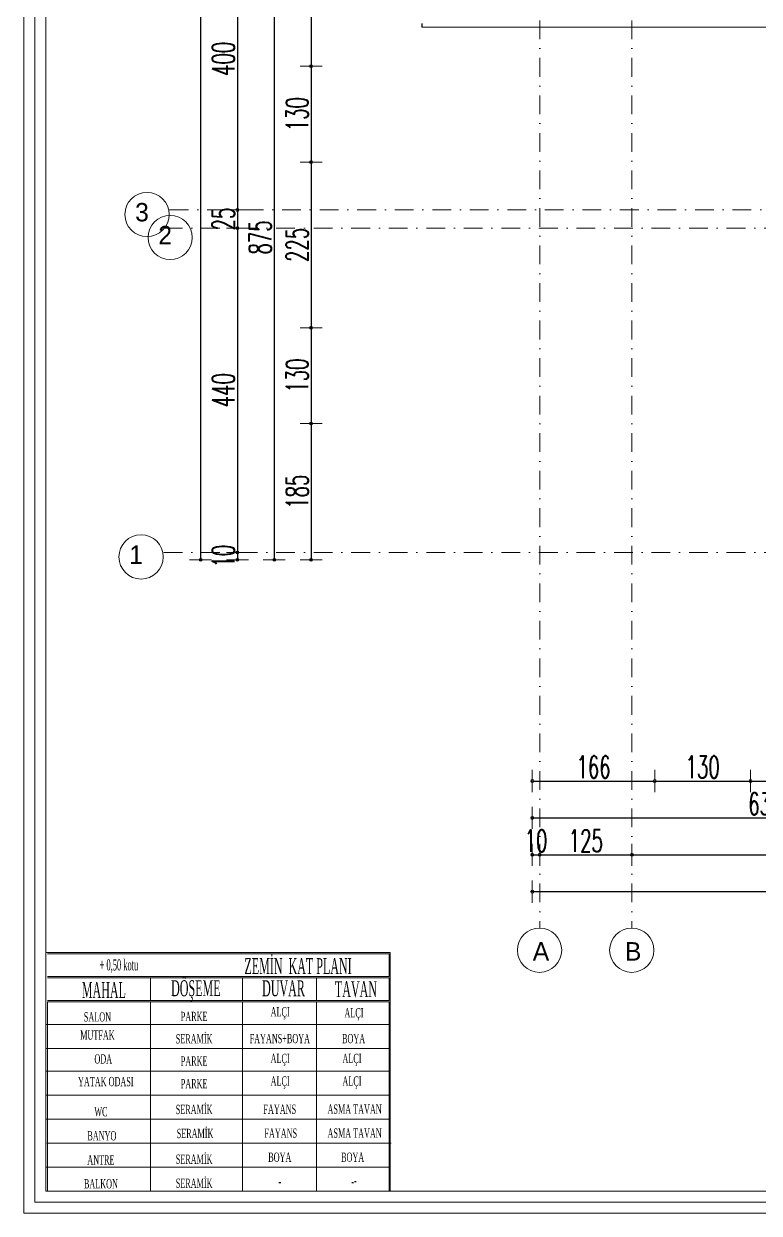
# Model space of a CAD drawing. Header units: millimetres. Extents: x -16104 to 67872, y -88009 to 12107.
# Drawn here: x 6700 to 7697, y -8330 to -6717 of the extents above; entities that cross this region are included whole.
import ezdxf

# ---------------------------------------------------------------- set-up
doc = ezdxf.new("R2010")
doc.units = ezdxf.units.MM
doc.linetypes.add('ACAD_ISO07W100', pattern=[3, 0, -3])
doc.linetypes.add('DASHDOTX2', pattern=[50.8, 25.4, -12.7, 0, -12.7])
doc.layers.get('0').update_dxf_attribs({"color": 241})
for name, color, linetype, lineweight in [('0.3', 114, 'Continuous', 5), ('AKS', 1, 'ACAD_ISO07W100', 5), ('akslar', 144, 'Continuous', 20), ('c05', 32, 'Continuous', 13), ('OLCU', 54, 'Continuous', 13), ('ÖLÇÜ', 252, 'Continuous', 20)]:
    doc.layers.add(name, color=color, linetype=linetype, lineweight=lineweight)
doc.styles.add('DIM', font='Txttw.shx', dxfattribs={"width": 0.6})
doc.styles.add('OLCUIC', font='ROMANS.SHX', dxfattribs={"width": 0.5})
doc.dimstyles.new('50', dxfattribs={"dimscale": 0, "dimtxt": 30, "dimasz": 1, "dimexe": 0, "dimexo": 2, "dimgap": 4, "dimtad": 1, "dimdec": 0, "dimzin": 0, "dimdsep": 46, "dimtxsty": 'DIM', "dimblk1": 'DOT', "dimblk2": 'DOT', "dimsah": 1, "dimcen": 1.5, "dimdle": 3, "dimse1": 1, "dimse2": 1, "dimclrd": 256, "dimclre": 9, "dimclrt": 256, "dimadec": 0, "dimazin": 0, "dimtfac": 0.24, "dimtdec": 0, "dimtix": 1, "dimtmove": 2, "dimatfit": 3, "dimldrblk": 'DOT', "dimfxl": 0, "dimtolj": 1, "dimtzin": 15, "dimarcsym": 0})

# ---------------------------------------------------------------- blocks, each defined once
blk = doc.blocks.new('DOT')
for p, q in [((-2, 0), (0, 0)), ((0, 15), (0, -15)), ((2, 0), (0, 0))]:
    blk.add_line(p, q)
blk.add_circle((0, 0), 2)
blk = doc.blocks.new('*D8108')
at = {"layer": 'Defpoints', "color": 0, "transparency": 16777216}
for p in [(7389.6, -7694.1), (7555.6, -7694.1), (7555.6, -7744.1)]:
    blk.add_point(p, dxfattribs=at)
at = {"layer": 'OLCU', "lineweight": -2, "transparency": 16777216}
blk.add_line((7390.6, -7744.1), (7554.6, -7744.1), dxfattribs=at)
at = {"layer": 'OLCU', "lineweight": -2, "transparency": 16777216, "rotation": 180}
blk.add_blockref('DOT', (7389.6, -7744.1), dxfattribs=at)
at = {"layer": 'OLCU', "lineweight": -2, "transparency": 16777216}
blk.add_blockref('DOT', (7555.6, -7744.1), dxfattribs=at)
at = {"layer": 'OLCU', "transparency": 16777216, "insert": (7472.6, -7725.1), "char_height": 30, "attachment_point": 5, "style": 'DIM'}
blk.add_mtext('\\A1;166', dxfattribs=at)
blk = doc.blocks.new('*D8109')
at = {"layer": 'Defpoints', "color": 0, "transparency": 16777216}
for p in [(7555.6, -7694.1), (7685.6, -7694.1), (7685.6, -7744.1)]:
    blk.add_point(p, dxfattribs=at)
at = {"layer": 'OLCU', "lineweight": -2, "transparency": 16777216}
blk.add_line((7556.6, -7744.1), (7684.6, -7744.1), dxfattribs=at)
at = {"layer": 'OLCU', "lineweight": -2, "transparency": 16777216, "rotation": 180}
blk.add_blockref('DOT', (7555.6, -7744.1), dxfattribs=at)
at = {"layer": 'OLCU', "lineweight": -2, "transparency": 16777216}
blk.add_blockref('DOT', (7685.6, -7744.1), dxfattribs=at)
at = {"layer": 'OLCU', "transparency": 16777216, "insert": (7620.6, -7725.1), "char_height": 30, "attachment_point": 5, "style": 'DIM'}
blk.add_mtext('\\A1;130', dxfattribs=at)
blk = doc.blocks.new('*D8110')
at = {"layer": 'Defpoints', "color": 0, "transparency": 16777216}
for p in [(7685.6, -7694.1), (7912.1, -7694.1), (7912.1, -7744.1)]:
    blk.add_point(p, dxfattribs=at)
at = {"layer": 'OLCU', "lineweight": -2, "transparency": 16777216}
blk.add_line((7686.6, -7744.1), (7911.1, -7744.1), dxfattribs=at)
at = {"layer": 'OLCU', "lineweight": -2, "transparency": 16777216, "rotation": 180}
blk.add_blockref('DOT', (7685.6, -7744.1), dxfattribs=at)
at = {"layer": 'OLCU', "lineweight": -2, "transparency": 16777216}
blk.add_blockref('DOT', (7912.1, -7744.1), dxfattribs=at)
at = {"layer": 'OLCU', "transparency": 16777216, "insert": (7798.8, -7725.1), "char_height": 30, "attachment_point": 5, "style": 'DIM'}
blk.add_mtext('\\A1;227', dxfattribs=at)
blk = doc.blocks.new('*D8124')
at = {"layer": 'Defpoints', "color": 0, "transparency": 16777216}
for p in [(7389.6, -7759.1), (8021.6, -7759.1), (8021.6, -7794.1)]:
    blk.add_point(p, dxfattribs=at)
at = {"layer": 'OLCU', "lineweight": -2, "transparency": 16777216}
blk.add_line((7390.6, -7794.1), (8020.6, -7794.1), dxfattribs=at)
at = {"layer": 'OLCU', "lineweight": -2, "transparency": 16777216, "rotation": 180}
blk.add_blockref('DOT', (7389.6, -7794.1), dxfattribs=at)
at = {"layer": 'OLCU', "lineweight": -2, "transparency": 16777216}
blk.add_blockref('DOT', (8021.6, -7794.1), dxfattribs=at)
at = {"layer": 'OLCU', "transparency": 16777216, "insert": (7705.6, -7775.1), "char_height": 30, "attachment_point": 5, "style": 'DIM'}
blk.add_mtext('\\A1;632', dxfattribs=at)
blk = doc.blocks.new('*D8127')
at = {"layer": 'Defpoints', "color": 0, "transparency": 16777216}
for p in [(7389.6, -7809.1), (7399.6, -7809.1), (7399.6, -7844.1)]:
    blk.add_point(p, dxfattribs=at)
at = {"layer": 'OLCU', "lineweight": -2, "transparency": 16777216}
for p, q in [((7388.6, -7844.1), (7387.6, -7844.1)), ((7389.6, -7844.1), (7399.6, -7844.1)), ((7400.6, -7844.1), (7401.6, -7844.1))]:
    blk.add_line(p, q, dxfattribs=at)
blk.add_blockref('DOT', (7389.6, -7844.1), dxfattribs=at)
at = {"layer": 'OLCU', "lineweight": -2, "transparency": 16777216, "rotation": 180}
blk.add_blockref('DOT', (7399.6, -7844.1), dxfattribs=at)
at = {"layer": 'OLCU', "transparency": 16777216, "insert": (7394.6, -7825.1), "char_height": 30, "attachment_point": 5, "style": 'DIM'}
blk.add_mtext('\\A1;10', dxfattribs=at)
blk = doc.blocks.new('*D8128')
at = {"layer": 'Defpoints', "color": 0, "transparency": 16777216}
for p in [(7399.6, -7844.1), (7524.6, -7844.1), (7524.6, -7844.1)]:
    blk.add_point(p, dxfattribs=at)
at = {"layer": 'OLCU', "lineweight": -2, "transparency": 16777216}
blk.add_line((7400.6, -7844.1), (7523.6, -7844.1), dxfattribs=at)
at = {"layer": 'OLCU', "lineweight": -2, "transparency": 16777216, "rotation": 180}
blk.add_blockref('DOT', (7399.6, -7844.1), dxfattribs=at)
at = {"layer": 'OLCU', "lineweight": -2, "transparency": 16777216}
blk.add_blockref('DOT', (7524.6, -7844.1), dxfattribs=at)
at = {"layer": 'OLCU', "transparency": 16777216, "insert": (7462.1, -7825.1), "char_height": 30, "attachment_point": 5, "style": 'DIM'}
blk.add_mtext('\\A1;125', dxfattribs=at)
blk = doc.blocks.new('*D8129')
at = {"layer": 'Defpoints', "color": 0, "transparency": 16777216}
for p in [(7524.6, -7844.1), (8029.6, -7844.1), (8029.6, -7844.1)]:
    blk.add_point(p, dxfattribs=at)
at = {"layer": 'OLCU', "lineweight": -2, "transparency": 16777216}
blk.add_line((7525.6, -7844.1), (8028.6, -7844.1), dxfattribs=at)
at = {"layer": 'OLCU', "lineweight": -2, "transparency": 16777216, "rotation": 180}
blk.add_blockref('DOT', (7524.6, -7844.1), dxfattribs=at)
at = {"layer": 'OLCU', "lineweight": -2, "transparency": 16777216}
blk.add_blockref('DOT', (8029.6, -7844.1), dxfattribs=at)
at = {"layer": 'OLCU', "transparency": 16777216, "insert": (7777.1, -7825.1), "char_height": 30, "attachment_point": 5, "style": 'DIM'}
blk.add_mtext('\\A1;505', dxfattribs=at)
blk = doc.blocks.new('*D8138')
at = {"layer": 'Defpoints', "color": 0, "transparency": 16777216}
for p in [(7389.6, -7859.1), (9439.6, -7859.1), (9439.6, -7894.1)]:
    blk.add_point(p, dxfattribs=at)
at = {"layer": 'OLCU', "lineweight": -2, "transparency": 16777216}
blk.add_line((7390.6, -7894.1), (9438.6, -7894.1), dxfattribs=at)
at = {"layer": 'OLCU', "lineweight": -2, "transparency": 16777216, "rotation": 180}
blk.add_blockref('DOT', (7389.6, -7894.1), dxfattribs=at)
at = {"layer": 'OLCU', "lineweight": -2, "transparency": 16777216}
blk.add_blockref('DOT', (9439.6, -7894.1), dxfattribs=at)
at = {"layer": 'OLCU', "transparency": 16777216, "insert": (8414.6, -7875.1), "char_height": 30, "attachment_point": 5, "style": 'DIM'}
blk.add_mtext('\\A1;2050', dxfattribs=at)
blk = doc.blocks.new('*D8195')
at = {"layer": 'Defpoints', "color": 0, "transparency": 16777216}
for p in [(7139.6, -6569.6), (7089.6, -6774.6), (7139.6, -6774.6)]:
    blk.add_point(p, dxfattribs=at)
at = {"layer": 'OLCU', "lineweight": -2, "transparency": 16777216}
blk.add_line((7089.6, -6570.6), (7089.6, -6773.6), dxfattribs=at)
for p, rotation in [((7089.6, -6569.6), 90), ((7089.6, -6774.6), 270)]:
    blk.add_blockref('DOT', p, dxfattribs=dict(at, rotation=rotation))
at = {"layer": 'OLCU', "transparency": 16777216, "insert": (7070.6, -6672.1), "char_height": 30, "attachment_point": 5, "rotation": 90, "style": 'DIM'}
blk.add_mtext('\\A1;205', dxfattribs=at)
blk = doc.blocks.new('*D8196')
at = {"layer": 'Defpoints', "color": 0, "transparency": 16777216}
for p in [(7139.6, -6774.6), (7089.6, -6904.6), (7139.6, -6904.6)]:
    blk.add_point(p, dxfattribs=at)
at = {"layer": 'OLCU', "lineweight": -2, "transparency": 16777216}
blk.add_line((7089.6, -6775.6), (7089.6, -6903.6), dxfattribs=at)
for p, rotation in [((7089.6, -6774.6), 90), ((7089.6, -6904.6), 270)]:
    blk.add_blockref('DOT', p, dxfattribs=dict(at, rotation=rotation))
at = {"layer": 'OLCU', "transparency": 16777216, "insert": (7070.6, -6839.6), "char_height": 30, "attachment_point": 5, "rotation": 90, "style": 'DIM'}
blk.add_mtext('\\A1;130', dxfattribs=at)
blk = doc.blocks.new('*D8197')
at = {"layer": 'Defpoints', "color": 0, "transparency": 16777216}
for p in [(7139.6, -6904.6), (7089.6, -7129.3), (7139.6, -7129.3)]:
    blk.add_point(p, dxfattribs=at)
at = {"layer": 'OLCU', "lineweight": -2, "transparency": 16777216}
blk.add_line((7089.6, -6905.6), (7089.6, -7128.3), dxfattribs=at)
for p, rotation in [((7089.6, -6904.6), 90), ((7089.6, -7129.3), 270)]:
    blk.add_blockref('DOT', p, dxfattribs=dict(at, rotation=rotation))
at = {"layer": 'OLCU', "transparency": 16777216, "insert": (7070.6, -7016.9), "char_height": 30, "attachment_point": 5, "rotation": 90, "style": 'DIM'}
blk.add_mtext('\\A1;225', dxfattribs=at)
blk = doc.blocks.new('*D8198')
at = {"layer": 'Defpoints', "color": 0, "transparency": 16777216}
for p in [(7139.6, -7129.3), (7089.6, -7259.3), (7139.6, -7259.3)]:
    blk.add_point(p, dxfattribs=at)
at = {"layer": 'OLCU', "lineweight": -2, "transparency": 16777216}
blk.add_line((7089.6, -7130.3), (7089.6, -7258.3), dxfattribs=at)
for p, rotation in [((7089.6, -7129.3), 90), ((7089.6, -7259.3), 270)]:
    blk.add_blockref('DOT', p, dxfattribs=dict(at, rotation=rotation))
at = {"layer": 'OLCU', "transparency": 16777216, "insert": (7070.6, -7194.3), "char_height": 30, "attachment_point": 5, "rotation": 90, "style": 'DIM'}
blk.add_mtext('\\A1;130', dxfattribs=at)
blk = doc.blocks.new('*D8199')
at = {"layer": 'Defpoints', "color": 0, "transparency": 16777216}
for p in [(7139.6, -7259.3), (7089.6, -7444.1), (7139.6, -7444.1)]:
    blk.add_point(p, dxfattribs=at)
at = {"layer": 'OLCU', "lineweight": -2, "transparency": 16777216}
blk.add_line((7089.6, -7260.3), (7089.6, -7443.1), dxfattribs=at)
for p, rotation in [((7089.6, -7259.3), 90), ((7089.6, -7444.1), 270)]:
    blk.add_blockref('DOT', p, dxfattribs=dict(at, rotation=rotation))
at = {"layer": 'OLCU', "transparency": 16777216, "insert": (7070.6, -7351.7), "char_height": 30, "attachment_point": 5, "rotation": 90, "style": 'DIM'}
blk.add_mtext('\\A1;185', dxfattribs=at)
blk = doc.blocks.new('*D8201')
at = {"layer": 'Defpoints', "color": 0, "transparency": 16777216}
for p in [(7074.6, -6569.6), (7039.6, -7444.1), (7074.6, -7444.1)]:
    blk.add_point(p, dxfattribs=at)
at = {"layer": 'OLCU', "lineweight": -2, "transparency": 16777216}
blk.add_line((7039.6, -6570.6), (7039.6, -7443.1), dxfattribs=at)
for p, rotation in [((7039.6, -6569.6), 90), ((7039.6, -7444.1), 270)]:
    blk.add_blockref('DOT', p, dxfattribs=dict(at, rotation=rotation))
at = {"layer": 'OLCU', "transparency": 16777216, "insert": (7020.6, -7006.8), "char_height": 30, "attachment_point": 5, "rotation": 90, "style": 'DIM'}
blk.add_mtext('\\A1;875', dxfattribs=at)
blk = doc.blocks.new('*D8202')
at = {"layer": 'Defpoints', "color": 0, "transparency": 16777216}
for p in [(7039.6, -7434.1), (6989.6, -7444.1), (7039.6, -7444.1)]:
    blk.add_point(p, dxfattribs=at)
at = {"layer": 'OLCU', "lineweight": -2, "transparency": 16777216}
for p, q in [((6989.6, -7433.1), (6989.6, -7432.1)), ((6989.6, -7434.1), (6989.6, -7444.1)), ((6989.6, -7445.1), (6989.6, -7446.1))]:
    blk.add_line(p, q, dxfattribs=at)
for p, rotation in [((6989.6, -7434.1), 270), ((6989.6, -7444.1), 90)]:
    blk.add_blockref('DOT', p, dxfattribs=dict(at, rotation=rotation))
at = {"layer": 'OLCU', "transparency": 16777216, "insert": (6970.6, -7439.1), "char_height": 30, "attachment_point": 5, "rotation": 90, "style": 'DIM'}
blk.add_mtext('\\A1;10', dxfattribs=at)
blk = doc.blocks.new('*D8203')
at = {"layer": 'Defpoints', "color": 0, "transparency": 16777216}
for p in [(6974.6, -5634.6), (6939.6, -7444.1), (6974.6, -7444.1)]:
    blk.add_point(p, dxfattribs=at)
at = {"layer": 'OLCU', "lineweight": -2, "transparency": 16777216}
blk.add_line((6939.6, -5635.6), (6939.6, -7443.1), dxfattribs=at)
for p, rotation in [((6939.6, -5634.6), 90), ((6939.6, -7444.1), 270)]:
    blk.add_blockref('DOT', p, dxfattribs=dict(at, rotation=rotation))
at = {"layer": 'OLCU', "transparency": 16777216, "insert": (6920.6, -6539.3), "char_height": 30, "attachment_point": 5, "rotation": 90, "style": 'DIM'}
blk.add_mtext('\\A1;1805', dxfattribs=at)
blk = doc.blocks.new('*D8209')
at = {"layer": 'Defpoints', "color": 0, "transparency": 16777216}
for p in [(6989.6, -6559.6), (6989.6, -6969.6), (6989.6, -6969.6)]:
    blk.add_point(p, dxfattribs=at)
at = {"layer": 'OLCU', "lineweight": -2, "transparency": 16777216}
blk.add_line((6989.6, -6560.6), (6989.6, -6968.6), dxfattribs=at)
for p, rotation in [((6989.6, -6559.6), 90), ((6989.6, -6969.6), 270)]:
    blk.add_blockref('DOT', p, dxfattribs=dict(at, rotation=rotation))
at = {"layer": 'OLCU', "transparency": 16777216, "insert": (6970.6, -6764.6), "char_height": 30, "attachment_point": 5, "rotation": 90, "style": 'DIM'}
blk.add_mtext('\\A1;400', dxfattribs=at)
blk = doc.blocks.new('*D8210')
at = {"layer": 'Defpoints', "color": 0, "transparency": 16777216}
for p in [(6989.6, -6969.6), (6989.6, -6994.1), (6989.6, -6994.1)]:
    blk.add_point(p, dxfattribs=at)
at = {"layer": 'OLCU', "lineweight": -2, "transparency": 16777216}
for p, q in [((6989.6, -6968.6), (6989.6, -6967.6)), ((6989.6, -6969.6), (6989.6, -6994.1)), ((6989.6, -6995.1), (6989.6, -6996.1))]:
    blk.add_line(p, q, dxfattribs=at)
for p, rotation in [((6989.6, -6969.6), 270), ((6989.6, -6994.1), 90)]:
    blk.add_blockref('DOT', p, dxfattribs=dict(at, rotation=rotation))
at = {"layer": 'OLCU', "transparency": 16777216, "insert": (6970.6, -6981.8), "char_height": 30, "attachment_point": 5, "rotation": 90, "style": 'DIM'}
blk.add_mtext('\\A1;25', dxfattribs=at)
blk = doc.blocks.new('*D8211')
at = {"layer": 'Defpoints', "color": 0, "transparency": 16777216}
for p in [(6989.6, -6994.1), (6989.6, -7434.1), (6989.6, -7434.1)]:
    blk.add_point(p, dxfattribs=at)
at = {"layer": 'OLCU', "lineweight": -2, "transparency": 16777216}
blk.add_line((6989.6, -6995.1), (6989.6, -7433.1), dxfattribs=at)
for p, rotation in [((6989.6, -6994.1), 90), ((6989.6, -7434.1), 270)]:
    blk.add_blockref('DOT', p, dxfattribs=dict(at, rotation=rotation))
at = {"layer": 'OLCU', "transparency": 16777216, "insert": (6970.6, -7214.1), "char_height": 30, "attachment_point": 5, "rotation": 90, "style": 'DIM'}
blk.add_mtext('\\A1;440', dxfattribs=at)

msp = doc.modelspace()

# ---------------------------------------------------------------- linework, layer by layer
msp.add_line((7239.6, -6716.6), (7239.6, -6721.6))
at = {"layer": 'AKS', "linetype": 'ByBlock'}
for centre in [(6867, -6975.7), (6898.4, -7006.9), (6858.9, -7440.2), (7399.4, -7973.6), (7524.4, -7973.6)]:
    msp.add_circle(centre, 30, dxfattribs=at)
at = {"layer": 'akslar', "linetype": 'DASHDOTX2'}
for p, q in [((7399.6, -5134.6), (7399.6, -7944.1)), ((7399.6, -5134.6), (7399.6, -7944.1)), ((7524.6, -5134.6), (7524.6, -7944.1)), ((6897.7, -6969.6), (9947.7, -6969.6)), ((6889.6, -6994.1), (9939.6, -6994.1)), ((6889.6, -7434.1), (9939.6, -7434.1))]:
    msp.add_line(p, q, dxfattribs=at)
at = {"layer": 'c05'}
for points in [[(10230.1, -8120), (10230.1, -8330.3), (6699.9, -8330.3), (6699.9, -4952.5), (10230.1, -4952.5), (10230.1, -6808.6)], [(10215.1, -8120), (10215.1, -8315.3), (6714.9, -8315.3), (6714.9, -4967.5), (10215.1, -4967.5), (10215.1, -6808.6)], [(10200.1, -8120), (10200.1, -8300.3), (6729.9, -8300.3), (6729.9, -4982.5), (10200.1, -4982.5), (10200.1, -6808.6)]]:
    msp.add_lwpolyline(points, dxfattribs=at)
at = {"layer": 'OLCU'}
for p, q in [((6729.9, -8267.7), (6729.9, -7976.5)), ((7195.5, -7978.4), (7195.5, -8009.1)), ((7196.9, -7976.5), (7196.9, -8300.3)), ((6729.9, -8300.3), (6729.9, -8009.1)), ((6871.7, -8011), (6871.7, -8041.6)), ((6871.7, -8011), (6871.7, -8041.6)), ((6996.3, -8011), (6996.3, -8041.6)), ((7096.7, -8011), (7096.7, -8041.6)), ((7195.5, -8011), (7195.5, -8041.6)), ((6732.2, -8300.3), (6732.2, -8043.6)), ((6871.7, -8043.6), (6871.7, -8300.3)), ((6871.7, -8043.6), (6871.7, -8300.3)), ((6996.3, -8043.6), (6996.3, -8300.3)), ((7096.7, -8043.6), (7096.7, -8300.3)), ((7195.5, -8043.6), (7195.5, -8300.3))]:
    msp.add_line(p, q, dxfattribs=at)
for points in [[(6729.9, -7976.5), (7196.9, -7976.5)], [(6729.9, -7976.5), (7196.9, -7976.5)], [(6732.2, -7978.4), (7195.5, -7978.4)], [(6732.2, -7978.4), (7195.5, -7978.4)], [(6732.2, -8009.1), (7195.5, -8009.1)], [(6732.2, -8009.1), (7195.5, -8009.1)], [(6732.2, -8011), (7195.5, -8011)], [(6732.2, -8011), (7195.5, -8011)], [(6732.2, -8041.6), (7195.5, -8041.6)], [(6732.2, -8041.6), (7195.5, -8041.6)], [(6732.2, -8043.6), (7195.5, -8043.6)], [(6732.2, -8043.6), (7195.5, -8043.6)], [(6729.9, -8074.2), (7196.9, -8074.2)], [(6729.9, -8074.2), (7196.9, -8074.2)], [(6729.9, -8106.8), (7196.9, -8106.8)], [(6729.9, -8106.8), (7196.9, -8106.8)], [(6729.9, -8137.4), (7196.9, -8137.4)], [(6729.9, -8137.4), (7196.9, -8137.4)], [(6729.9, -8170), (7196.9, -8170)], [(6729.9, -8170), (7196.9, -8170)], [(6729.9, -8202.6), (7196.9, -8202.6)], [(6729.9, -8202.6), (7196.9, -8202.6)], [(6731.2, -8235.1), (7198.2, -8235.1)], [(6731.2, -8235.1), (7198.2, -8235.1)], [(6729.9, -8267.7), (7196.9, -8267.7)], [(6729.9, -8267.7), (7196.9, -8267.7)], [(6729.9, -8300.3), (7196.9, -8300.3)]]:
    msp.add_lwpolyline(points, dxfattribs=at)
at = {"layer": 'ÖLÇÜ'}
msp.add_line((8018.6, -6721.6), (7239.6, -6721.6), dxfattribs=at)

# ---------------------------------------------------------------- texts
at = {"layer": '0.3', "ltscale": 0.7, "attachment_point": 8, "style": 'OLCUIC'}
for s, insert, char_height, width in [('{\\fTimes New Roman|b0|i0|c162|p18;+ 0,50 kotu }', (6828.9, -8004.5), 15.12, 206.873), ('{\\fTimes New Roman|b0|i0|c162|p18;ZEMİN  KAT PLANI}', (7071.9, -8005.9), 21.6, 262.139), ('{\\fTimes New Roman|b0|i0|c162|p18;MAHAL }', (6808.5, -8038.4), 21.6, 195.886), ('{\\fTimes New Roman|b0|i0|c162|p18;DÖŞEME }', (6933.2, -8042.9), 21.6, 195.886), ('{\\fTimes New Roman|b0|i0|c162|p18;DUVAR }', (7052.1, -8036.5), 21.6, 195.886), ('{\\fTimes New Roman|b0|i0|c162|p18;TAVAN}', (7150.4, -8037.7), 21.6, 195.886), ('{\\fTimes New Roman|b0|i0|c162|p18;SALON}', (6799.8, -8070.4), 12.6, 66.746), ('{\\fTimes New Roman|b0|i0|c162|p18;PARKE}', (6930.9, -8069.7), 12.6, 66.746), ('{\\fTimes New Roman|b0|i0|c162|p18;ALÇI}', (7047.6, -8067.5), 12.6, 66.746), ('{\\fTimes New Roman|b0|i0|c162|p18;ALÇI}', (7147.7, -8068.8), 12.6, 66.746), ('{\\fTimes New Roman|b0|i0|c162|p18;MUTFAK}', (6799.8, -8095.1), 12.6, 66.746), ('{\\fTimes New Roman|b0|i0|c162|p18;SERAMİK}', (6930.9, -8100.2), 12.6, 66.746), ('{\\fTimes New Roman|b0|i0|c162|p18;FAYANS+BOYA}', (7047.1, -8099.9), 12.6, 66.746), ('{\\fTimes New Roman|b0|i0|c162|p18;BOYA}', (7147.2, -8099.9), 12.6, 66.746), ('{\\fTimes New Roman|b0|i0|c162|p18;ALÇI}', (7047.6, -8130.7), 12.6, 66.746), ('{\\fTimes New Roman|b0|i0|c162|p18;ALÇI}', (7145, -8130.7), 12.6, 66.746), ('{\\fTimes New Roman|b0|i0|c162|p18; ODA}', (6806.3, -8127.5), 12.6, 93.627), ('{\\fTimes New Roman|b0|i0|c162|p18;PARKE}', (6930.9, -8130.1), 12.6, 66.746), ('{\\fTimes New Roman|b0|i0|c162|p18;YATAK ODASI}', (6811.1, -8158.2), 12.6, 79.966), ('{\\fTimes New Roman|b0|i0|c162|p18;ALÇI}', (7047.6, -8161.4), 12.6, 66.746), ('{\\fTimes New Roman|b0|i0|c162|p18;ALÇI}', (7145, -8161.4), 12.6, 66.746), ('{\\fTimes New Roman|b0|i0|c162|p18;PARKE}', (6930.9, -8160.8), 12.6, 66.746), ('{\\fTimes New Roman|b0|i0|c162|p18;WC}', (6804.5, -8199.1), 12.6, 66.746), ('{\\fTimes New Roman|b0|i0|c162|p18;SERAMİK}', (6930.9, -8196), 12.6, 66.746), ('{\\fTimes New Roman|b0|i0|c162|p18;FAYANS}', (7047.1, -8195.7), 12.6, 66.746), ('{\\fTimes New Roman|b0|i0|c162|p18;ASMA TAVAN}', (7148.6, -8195.7), 12.6, 87.313), ('{\\fTimes New Roman|b0|i0|c162|p18;BANYO}', (6805.8, -8231.7), 12.6, 66.746), ('{\\fTimes New Roman|b0|i0|c162|p18;SERAMİK}', (6932.2, -8228.6), 12.6, 66.746), ('{\\fTimes New Roman|b0|i0|c162|p18;FAYANS}', (7048.4, -8228.2), 12.6, 66.746), ('{\\fTimes New Roman|b0|i0|c162|p18;ASMA TAVAN}', (7148.6, -8228.2), 12.6, 87.313), ('{\\fTimes New Roman|b0|i0|c162|p18;ANTRE}', (6804.5, -8264.2), 12.6, 66.746), ('{\\fTimes New Roman|b0|i0|c162|p18;SERAMİK}', (6930.9, -8263.5), 12.6, 66.746), ('{\\fTimes New Roman|b0|i0|c162|p18;BOYA}', (7047.1, -8260.8), 12.6, 66.746), ('{\\fTimes New Roman|b0|i0|c162|p18;BOYA}', (7145.9, -8260.8), 12.6, 66.746), ('{\\fTimes New Roman|b0|i0|c162|p18;BALKON}', (6804.5, -8296.8), 12.6, 66.746), ('{\\fTimes New Roman|b0|i0|c162|p18;SERAMİK}', (6930.9, -8296.1), 12.6, 66.746), ('{\\fTimes New Roman|b0|i0|c162|p18;-}', (7047.1, -8293.4), 12.6, 66.746), ('{\\fTimes New Roman|b0|i0|c162|p18;-}', (7145.9, -8293.4), 12.6, 66.746), ('{\\fTimes New Roman|b0|i0|c162|p18;-}', (7149.6, -8292.6), 14, 74.163)]:
    msp.add_mtext(s, dxfattribs=dict(at, insert=insert, char_height=char_height, width=width))
at = {"layer": 'AKS', "char_height": 25, "width": 35.659, "attachment_point": 1}
for s, insert in [('3', (6850.9, -6960.1)), ('2', (6882.3, -6991.2)), ('1', (6842.8, -7424.6)), ('A', (7390.2, -7962.6)), ('B', (7515.2, -7962.6))]:
    msp.add_mtext(s, dxfattribs=dict(at, insert=insert))

# ---------------------------------------------------------------- dimensions: what is measured, and where the dimension line sits
at = {"layer": 'OLCU'}
for base, p1, p2, text, picture, middle in [((6939.6, -7444.1), (6974.6, -5634.6), (6974.6, -7444.1), '1805', '*D8203', (6920.6, -6539.3)), ((6989.6, -6969.6), (6989.6, -6559.6), (6989.6, -6969.6), '400', '*D8209', (6970.6, -6764.6))]:
    dim = msp.add_linear_dim(base=base, p1=p1, p2=p2, angle=90, text=text, dimstyle='50', override={"dimscale": 1}, dxfattribs=at)
    dim.commit()
    dim.dimension.update_dxf_attribs({"geometry": picture, "text_midpoint": middle})
for base, p1, p2, picture, middle in [((7039.5959038, -7444.0601116), (7074.5959038, -6569.5601116), (7074.5959038, -7444.0601116), '*D8201', (7020.5959038, -7006.8101116)), ((7089.6, -6774.6), (7139.6, -6569.6), (7139.6, -6774.6), '*D8195', (7070.6, -6672.1)), ((7089.6, -6904.6), (7139.6, -6774.6), (7139.6, -6904.6), '*D8196', (7070.6, -6839.6)), ((7089.6, -7129.3), (7139.6, -6904.6), (7139.6, -7129.3), '*D8197', (7070.6, -7016.9)), ((6989.5959038, -6994.0725343), (6989.5959038, -6969.5725343), (6989.5959038, -6994.0725343), '*D8210', (6970.5959038, -6981.8225343)), ((6989.6, -7434.1), (6989.6, -6994.1), (6989.6, -7434.1), '*D8211', (6970.6, -7214.1)), ((7089.6, -7259.3), (7139.6, -7129.3), (7139.6, -7259.3), '*D8198', (7070.6, -7194.3)), ((7089.6, -7444.1), (7139.6, -7259.3), (7139.6, -7444.1), '*D8199', (7070.6, -7351.7)), ((6989.6, -7444.1), (7039.6, -7434.1), (7039.6, -7444.1), '*D8202', (6970.6, -7439.1))]:
    dim = msp.add_linear_dim(base=base, p1=p1, p2=p2, angle=90, dimstyle='50', override={"dimscale": 1}, dxfattribs=at)
    dim.commit()
    dim.dimension.update_dxf_attribs({"geometry": picture, "text_midpoint": middle})
for base, p1, p2, picture, middle in [((7555.6, -7744.1), (7389.6, -7694.1), (7555.6, -7694.1), '*D8108', (7472.6, -7725.1)), ((7685.6, -7744.1), (7555.6, -7694.1), (7685.6, -7694.1), '*D8109', (7620.6, -7725.1)), ((7912.0959038, -7744.0601116), (7685.5959038, -7694.0601116), (7912.0959038, -7694.0601116), '*D8110', (7798.8459038, -7725.0601116)), ((8021.6, -7794.1), (7389.6, -7759.1), (8021.6, -7759.1), '*D8124', (7705.6, -7775.1)), ((7399.6, -7844.1), (7389.6, -7809.1), (7399.6, -7809.1), '*D8127', (7394.6, -7825.1)), ((7524.6, -7844.1), (7399.6, -7844.1), (7524.6, -7844.1), '*D8128', (7462.1, -7825.1)), ((8029.6, -7844.1), (7524.6, -7844.1), (8029.6, -7844.1), '*D8129', (7777.1, -7825.1)), ((9439.6, -7894.1), (7389.6, -7859.1), (9439.6, -7859.1), '*D8138', (8414.6, -7875.1))]:
    dim = msp.add_linear_dim(base=base, p1=p1, p2=p2, dimstyle='50', override={"dimscale": 1}, dxfattribs=at)
    dim.commit()
    dim.dimension.update_dxf_attribs({"geometry": picture, "text_midpoint": middle})

doc.saveas('drawing.dxf')
